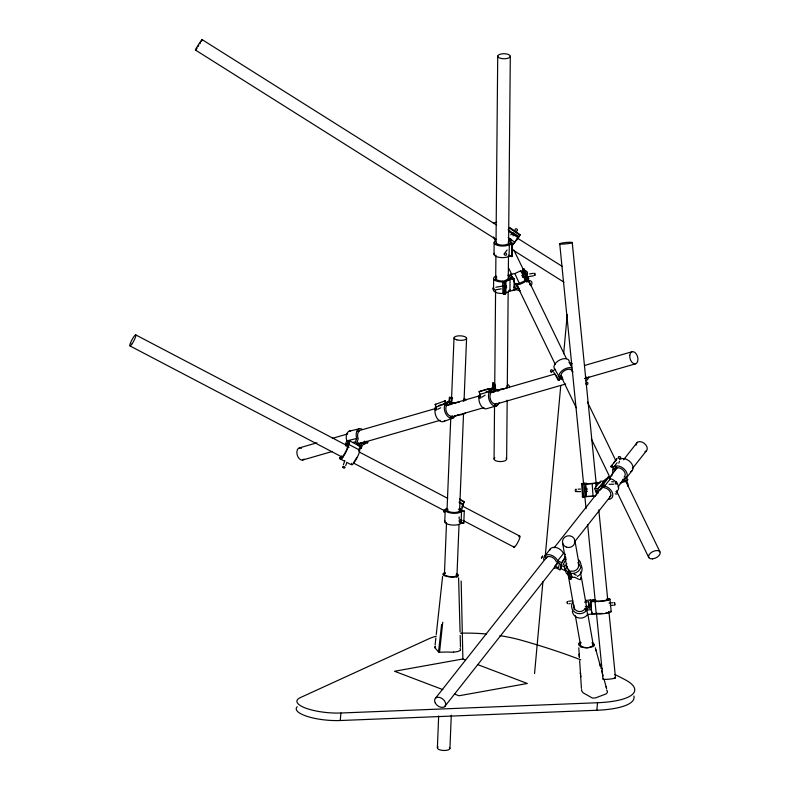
<?xml version="1.0" encoding="UTF-8"?>
<svg xmlns="http://www.w3.org/2000/svg" width="790" height="790" viewBox="0 0 790 790"><rect width="100%" height="100%" fill="white"/><g stroke="black" fill="none" stroke-linecap="round" stroke-linejoin="round"><path stroke-width="1.19" d="M493.533 290.473L493.641 278.89M494.017 254.281L494.125 242.698M494.066 458.99L494.54 406.188M494.708 387.762L495.587 290.75M495.695 279.7L495.913 255.131M496.011 244.08L497.72 56.189M496.871 277.142A6.083 2.449 0.5 0 0 496.722 279.759A6.083 2.449 0.5 0 0 502.499 280.983L503.319 280.904L505.294 282.692L505.185 294.275L504.04 294.473L502.914 293.455L502.677 281.902A8.364 3.367 0.5 0 1 494.313 279.867A8.364 3.367 0.5 0 1 496.199 276.046M504.04 294.473L504.148 282.889L503.023 281.872M505.007 282.958L505.027 280.638L507.911 279.058L511.624 278.416L508.918 275.967L508.879 279.443M507.842 275.226L509.886 274.871L514.132 278.712L514.033 290.295L509.955 291.006L505.857 293.06L505.956 281.487L505.027 280.638M506.637 459.118L507.17 400.165M507.279 387.89L508.158 292.103M508.266 279.818L508.493 255.259M508.592 244.209L510.3 56.307A6.29 2.528 0.5 0 0 500.9 54.026A6.29 2.528 0.5 0 0 500.84 58.411A6.29 2.528 0.5 0 0 510.3 56.307M494.333 253.284A8.364 3.367 0.5 0 0 498.678 257.254A8.364 3.367 0.5 0 0 509.076 256.335L509.343 244.633L512.345 244.505L507.368 244.179A6.083 2.449 0.5 0 1 500.386 244.959A6.083 2.449 0.5 0 1 496.416 242.471M509.955 291.006L510.064 279.423L514.132 278.712M510.745 244.387L510.794 239.143L508.701 238.857M509.244 256.207L511.851 256.572L511.96 244.989M511.851 256.572L512.345 244.505M459.138 518.882L459.178 516.877M461.4 511.051L463.098 504.909L459.207 502.618M445.076 520.946A8.364 3.022 2.3 0 0 450.527 524.856A8.364 3.022 2.3 0 0 460.985 523.365L463.799 522.891L459.899 522.743M462.338 505.393L464.431 501.848L459.563 498.984M447.969 509.234A6.083 2.192 2.3 0 0 451.396 512.256A6.083 2.192 2.3 0 0 459.316 511.209L464.273 511.1L461.459 511.574A8.364 3.022 2.3 0 1 449.787 512.838A8.364 3.022 2.3 0 1 446.686 508.335M447.091 404.984L447.209 402.021L449.698 400.767L449.293 399.868L450.428 398.417L452.315 398.94L451.584 400.026L451.831 404.243M449.214 402.051L449.401 397.34L452.384 397.617M444.74 521.864L445.224 510.073M437.374 747.992L438.667 715.967M444.375 575.564L446.518 522.605M446.972 511.515L450.774 417.91M451.475 400.668L454.023 337.853M449.935 748.446L451.288 715.187M456.887 577.243L459.039 524.284M459.533 511.969L463.542 413.437M464.036 401.113L466.584 338.298M461.044 523.247L461.528 511.446M463.789 523.345L464.273 511.1M490.768 390.615L490.876 388.7L493.266 387.199L493.108 385.026L493.829 384.404L495.113 384.809M492.397 388.828L492.733 383.12L493.404 382.696L493.138 387.268M495.33 390.527L495.281 385.441M610.828 611.203A8.364 1.353 -5.8 0 1 606.671 613.218A8.364 1.353 -5.8 0 1 596.262 613.86L591.809 614.284L590.703 600.163L595.146 599.738L595.374 601.99M591.809 614.284L591.927 612.882L592.026 614.067L587.582 614.492A8.364 7.821 -10 0 1 578.537 617.918A8.364 7.821 -10 0 1 572.315 611.085M297.218 706.724A31.432 8.72 5.2 0 0 307.29 716.431A31.432 8.72 5.2 0 0 340.233 720.519L340.925 713.005L597.526 702.735A62.874 17.439 5.2 0 0 625.226 679.775A389.776 108.092 5.2 0 0 614.739 674.462M534.554 673.574L542.918 581.657M545.149 557.148L560.762 385.56M563.665 353.693L567.24 314.469M340.233 720.519L596.845 710.259L597.526 702.735M453.697 652.096A12.877 3.575 5.2 0 1 447.673 652.007L439.546 652.214L442.765 622.204M435.112 644.946L435.873 637.974M436.258 634.498L442.607 576.433M439.546 652.214L438.519 651.957L441.62 624.386M614.442 471.117L616.733 467.483M461.795 507.239L461.883 506.706M201.312 41.386C205.756 33.071 191.782 54.51 196.384 49.128M202.161 39.638L496.574 225.041M522.615 277.468L522.437 275.73L521.726 275.512M534.277 273.686C535.304 271.434 535.66 277.596 534.376 274.663M554.136 568.267L556.012 567.882L559.913 569.827L561.631 562.678L565.828 557.355M564.504 559.32L565.048 557.049M510.399 275.345L510.784 274.249L514.863 273.547L520.867 270.763L525.301 280.608L524.817 281.99L520.413 284.153L516.7 284.795L515.297 288.804L518.744 288.212A6.083 3.17 -24.3 0 0 519.524 288.903M514.053 287.451L515.228 284.104L510.784 274.249M520.541 271.681L520.867 270.763M523.375 274.841L522.042 271.888L523.069 268.965L524.214 268.768L528.648 278.623L528.066 280.292M529.675 284.706A6.083 3.17 -24.3 0 0 527.216 281.694L526.486 281.744L527.503 278.821L523.069 268.965M616.496 467.236L615.045 469.072L610.917 466.732L617.01 458.565L613.82 463.059M611.618 476.173L612.655 473.259M618.817 463.177L619.459 461.37M627.714 486.146A8.364 4.009 -35.8 0 0 626.687 482.493L627.724 479.57L625.937 477.091M345.724 465.626L346.514 463.404M344.578 461.222L339.562 458.595L340.915 456.442M346.208 445.017L345.497 444.207L346.721 440.86A8.364 4.938 76.7 0 1 350.612 431.044M347.215 444.039L348.252 441.205M341.675 455.899A6.083 1.037 -62.3 0 0 344.805 453.351A6.083 1.037 -62.3 0 0 347.225 446.251L348.262 443.417L346.267 445.797M339.562 458.595L340.599 457.509A8.364 1.432 -62.3 0 0 344.628 454.447A8.364 1.432 -62.3 0 0 348.439 444.257L349.664 440.909L360.704 446.696L359.48 450.043A8.364 1.432 -62.3 0 1 355.668 460.234A8.364 1.432 -62.3 0 1 351.639 463.296M344.865 460.728L343.374 464.727M352.705 442.499L355.441 441.857L356.675 438.509A8.364 4.938 76.7 0 1 357.208 430.501A8.364 4.938 76.7 0 1 362.175 429.326M358.621 451.09L359.312 449.204M364.062 441.946L361.938 442.834L360.823 445.886L357.159 441.689L358.196 438.855A6.083 3.585 76.7 0 1 359.361 431.192M358.749 449.026L361.188 448.444L362.422 445.096L365.138 443.763L365.721 442.637L364.466 441.195M364.279 443.615L367.597 442.834L367.943 441.887M457.282 575.357L454.319 576.641A6.537 1.817 5.2 0 1 446.972 576.029L445.214 575.367A6.547 1.817 5.2 0 1 444.108 574.271L444.622 573.599A6.804 1.886 5.2 0 1 445.254 573.333M598.178 493.108L596.815 489.879L600.143 489.81L604.251 485.909M560.554 565.077L564.455 567.023L565.235 569.254L568.119 572.158L569.215 576.029L566.321 573.125L565.551 570.894L561.641 568.948L560.554 565.077L565.521 556.288M566.272 558.945L563.102 564.544L566.657 566.312L569.758 572.167M565.778 565.61L566.835 563.744M568.119 572.158L569.215 570.232M570.736 579.465L569.639 575.594L570.963 573.273L572.049 577.144L570.736 579.465L569.639 578.922L568.543 575.051L570.844 570.982L571.644 571.219A6.083 5.767 -15.7 0 0 577.954 562.49M200.364 43.025L199.929 43.756M517.894 238.55L519.01 236.635L518.546 237.04L508.168 229.821L509.767 227.51L520.146 234.729L518.823 236.724L513.154 232.783M516.808 240.032L517.865 238.057M596.49 493.049L594.594 488.566L598.257 488.487L599.166 487.065L602.019 485.899L609.495 476.488L610.749 478.76A8.364 5.629 38.3 0 1 618.076 485.1A8.364 5.629 38.3 0 1 616.19 491.627M598.257 488.487L604.962 479.718L606.503 478.76M198.744 45.652L198.27 46.393M512.048 245.868L518.013 237.701L508.572 231.144M520.146 234.729L513.184 244.308L510.36 242.342M615.045 469.072L615.361 468.598A6.083 4.098 38.3 0 1 623.014 470.02A6.083 4.098 38.3 0 1 624.13 476.943M462.97 504.01L464.431 501.848M462.288 506.113L463.098 504.909M611.213 465.912L613.702 467.058A8.364 5.629 38.3 0 1 625.591 470.603A8.364 5.629 38.3 0 1 622.777 479.5L621.73 482.423L624.021 479.52M197.144 48.072L196.74 48.634M610.917 466.732L612.369 464.895M594.594 488.566L600.39 481.209L604.054 481.14M613.563 467.246L617.089 462.782M544.557 556.288L550.354 548.941M609.86 496.722A6.083 4.098 38.3 0 0 610.137 491.913A6.083 4.098 38.3 0 0 605.061 487.874L604.33 487.766L602.671 483.855L608.468 476.508L609.495 476.488M435.734 697.916L547.213 556.565M554.086 547.845L601.427 487.825M609.821 477.17L617.454 467.492M623.567 459.74L637.313 442.311M600.143 489.81L601.595 487.973M602.671 483.855L603.708 483.836L604.646 486.067L610.443 478.72M543.747 559.735A8.364 5.629 38.3 0 1 548.922 554.669A8.364 5.629 38.3 0 1 557.72 560.742L563.517 553.395L565.472 554.363M557.78 562.371L554.886 566.045L558.441 567.812L559.527 563.26L556.219 561.611A6.083 4.098 38.3 0 0 550.818 556.752A6.083 4.098 38.3 0 0 545.86 558.639M444.553 706.734L558.323 562.48M574.36 542.147L611.006 495.666M617.879 486.956L625.512 477.279M632.385 468.559L646.131 451.13M626.213 478.108L632.01 470.761M559.913 569.827L561.374 567.98M510.794 239.143L509.432 240.851L510.498 241.76L510.557 243.488L508.385 243.192L508.246 241.918M507.111 250.035L505.264 252.306M345.477 445.876L349.664 440.909M360.191 447.308L360.704 446.696M496.436 403.394A6.083 3.752 73.9 0 1 491.192 401.063A6.083 3.752 73.9 0 1 490.709 393.351L489.287 388.532L488.615 388.957L489.642 391.475L479.915 394.407A8.364 5.155 73.9 0 0 480.409 404.658A8.364 5.155 73.9 0 0 487.361 408.489L496.93 405.724M489.642 391.475L489.484 391.643A8.364 5.155 73.9 0 0 491.341 403.907A8.364 5.155 73.9 0 0 499.053 402.732M553.128 371.043L554.906 369.216L559.903 378.242L558.125 380.069L553.691 372.041M570.617 365.108L572.177 363.499L569.254 362.501A8.364 4.849 -29 0 0 560.288 359.717A8.364 4.849 -29 0 0 554.718 369.098L555.577 369.651M558.125 380.069L558.955 380.346L562.055 377.156L561.058 375.349M560.633 377.116L561.749 379.121L562.727 378.114M510.064 279.423L505.956 281.487M435.853 404.144L435.152 404.5L436.208 407.028L436.821 406.465L436.041 407.186M509.343 244.633L509.185 244.752A8.364 3.367 0.5 0 1 497.651 245.394A8.364 3.367 0.5 0 1 495.537 240.753M581.154 642.576C575.466 648.768 596.736 649.657 592.115 642.961M515.228 284.104L519.297 283.393L525.301 280.608M481.959 397.153L485.08 395.178M480.073 394.24L479.046 391.722L479.718 391.297L489.287 388.532M495.528 387.1L493.355 388.473L498.925 390.25L500.949 388.976A6.083 2.597 3.3 0 0 506.933 385.846M492.298 391.929L497.878 389.5L493.602 390.734M580.393 642.132L579.445 642.714A19.651 5.451 5.2 0 0 578.576 644.038L579.06 645.489L580.798 646.674A7.446 2.064 5.2 0 0 582.24 647.217L584.906 647.741A5.076 1.412 5.2 0 0 586.21 647.849L586.595 647.869A6.211 1.718 5.2 0 0 587.76 647.859L593.142 646.536A19.296 5.352 5.2 0 0 594.406 644.551M452.492 415.807A6.083 3.772 70.1 0 1 447.071 413.14A6.083 3.772 70.1 0 1 446.617 405.576L447.031 405.211L445.195 400.777L444.494 401.132L445.54 403.66L436.208 407.028M451.969 400.698L449.707 401.843L455.188 403.364L457.301 402.308A6.083 2.192 2.3 0 0 459.217 402.298M440.731 407.778L437.818 409.25M446.409 405.586L454.082 402.456L451.781 403.285L447.209 402.021M455.346 416.202L457.825 414.947A8.364 3.022 2.3 0 0 465.271 412.963M489.069 390.793L492.18 389.816L495.488 391.001M435.152 404.5L445.195 400.777M438.855 405.537L440.938 404.786M444.049 403.66L448.177 402.268L451.594 403.71M442.005 404.599L446.153 403.098L445.372 403.818A8.364 5.194 70.1 0 0 447.189 415.886A8.364 5.194 70.1 0 0 455.178 415.412M446.162 405.31L448.72 404.47L450.053 404.806M443.615 421.505L452.956 418.127M622.747 481.14L627.724 479.57M620.061 483.144L625.522 481.426M479.046 391.722L488.615 388.957M299.193 447.95L316.958 442.815M332.363 438.361L347.758 433.907M357.238 431.172L435.428 408.568M446.083 405.487L480.438 395.553M489.919 392.818L555.074 373.986M584.689 365.424L632.079 351.728M302.708 460.017L332.323 451.455M358.384 443.931L440.129 420.3M449.609 417.555L483.954 407.63M494.619 404.549L565.699 383.999M584.649 378.519L635.595 363.795M505.936 291.964L504.919 292.221L505.857 293.06M349.062 431.222L359.006 428.871M346.721 440.86L356.675 438.509M345.497 444.207L349.417 443.279M357.959 443.782L361.938 442.834M361.307 443.684L365.721 442.637M529.616 273.942L533.299 273.291M465.192 659.857L462.881 658.979L394.526 671.253L442.864 689.631M527.345 276.846L533.754 275.759M504.148 282.889L505.294 282.692M527.503 278.821L528.648 278.623M495.834 287.244L503.398 285.931M494.945 289.95L501.255 288.854M508.74 290.483L510.587 290.157M585.953 491.173L586.318 496.426L582.556 496.91L581.677 484.31L583.237 484.053M581.677 484.31L585.439 483.826L585.805 489.079M585.617 484.023L592.164 483.628L593.043 496.219L586.496 496.614L585.617 484.023L598.889 482.789L595.64 482.739M592.164 483.628L598.968 483.016M582.556 496.91L584.116 496.643M586.496 496.614L587.365 496.466M586.299 483.134L583.662 483.658L585.439 483.826M609.041 603.116L613.178 602.701M568.612 601.249L572.74 600.854M585.992 600.41L590.436 599.975L590.624 601.062M595.709 599.956L592.678 600.242L592.589 601.328L596.351 600.963A6.083 0.988 -5.8 0 0 604.765 600.489A6.083 0.988 -5.8 0 0 606.681 598.919M584.521 602.108L588.57 601.723L589.518 608.191M568.849 603.758L570.232 603.619M590.555 601.862L595.008 601.437A8.364 1.353 -5.8 0 0 606.532 600.568A8.364 1.353 -5.8 0 0 608.438 598.504M585.301 606.523L589.35 606.137M613.415 605.199L610.206 605.495M573.905 604.883A6.083 5.688 -10 0 0 585.331 608.241L589.093 607.885L588.57 601.723M572.72 601.97A8.364 7.821 -10 0 0 575.387 612.576A8.364 7.821 -10 0 0 586.812 610.077L591.256 609.653L592.026 614.067M593.843 613.751L596.657 613.475M502.914 293.455L502.578 293.485A8.364 3.367 0.5 0 1 493.622 289.416M522.042 271.888L522.773 271.849M523.632 270.437L522.536 270.496L526.97 280.351L528.372 280.272A8.364 4.355 -24.3 0 1 530.959 285.743M587.79 496.397L595.482 496.169M611.598 481.772L613.721 481.712M600.509 482.581L598.07 482.631A8.364 0.573 -4 0 0 596.203 482.433M609.139 484.31L613.82 484.221M578.152 489.138L580.423 489.089M577.194 491.666L580.591 491.587M586.318 496.426L584.837 496.367L586.042 508.632M508.523 255.585L512.236 256.088M604.646 486.067L604.952 486.107A8.364 5.629 38.3 0 1 612.635 493.464A8.364 5.629 38.3 0 1 608.547 499.399M561.749 379.121L562.994 379.358M494.046 392.275L492.051 392.265L491.202 390.181M449.401 397.34L452.64 398.229M570.844 576.789L572.385 577.243A8.364 7.93 -15.7 0 0 574.863 577.213M492.733 383.12L494.846 383.792M490.876 388.7L498.559 391.149M477.851 664.667L527.335 683.488L458.98 695.763L454.378 694.015M506.104 287.886L506.627 287.204L506.123 285.585M557.72 560.742L561.631 562.678M573.925 574.083L576.335 575.288M578.873 579.337L575.298 577.549M568.543 575.051L569.639 575.594M592.293 642.359L594.416 644.551M348.439 444.257L359.48 450.043M135.584 334.822L348.38 446.31M359.292 452.028L447.673 498.342M462.95 506.351L519.702 536.084M347.225 446.251L349.071 447.219M130.093 345.99L342.88 457.479M353.792 463.197L445.451 511.229M462.91 520.373L514.201 547.243M339.907 457.647L341.912 458.704M346.583 462.269L350.602 464.382M614.561 470.248L612.606 469.132L612.833 472.44M459.553 499.428L464.421 502.302M459.188 501.986L462.94 503.931A8.364 1.56 -59.5 0 0 462.338 504.05M459.484 508.286L461.429 509.432M517.46 238.195L562.352 266.467M195.446 50.047L496.12 239.439M511.772 249.304L563.971 282.188M562.055 377.156L561.601 376.87A6.083 3.525 -29 0 1 565.166 370.263A6.083 3.525 -29 0 1 572.197 371.389M560.574 378.677L559.715 378.124A8.364 4.849 -29 0 1 562.006 370.806A8.364 4.849 -29 0 1 571.812 367.873M509.382 227.984L519.761 235.203M508.138 237.573L514.744 242.165M510.775 242.056L513.382 243.873M458.467 509.155L459.543 510.261L461.824 510.34L460.491 508.829M438.519 651.957L435.715 648.699A12.877 3.575 5.2 0 1 435.488 646.269M514.033 290.295L513.293 289.634L513.026 290.404L517.095 289.693A8.364 4.355 -24.3 0 0 520.383 290.76M504.158 293.337L505.185 294.275M606.523 689.877L607.411 691.349A24.312 6.745 5.2 0 1 605.881 693.995L595.462 697.935L592.431 698.074L583.06 692.781L581.549 690.579A24.895 6.903 5.2 0 1 581.766 689.542M366.204 441.235L367.597 442.834M355.441 441.857L361.188 448.444M625.384 480.685L626.687 482.493M569.254 362.501L571.476 366.511M556.18 375.339L558.955 380.346M513.846 250.015L523.513 269.983M528.885 281.082L566.489 358.759M571.861 369.848L572.938 372.07M587.434 402.031L615.904 460.837M625.571 480.814L659.946 551.835M493.562 236.931L495.705 241.365M508.602 267.998L511.821 274.653M516.117 283.531L555.331 364.536M560.702 375.625L576.275 407.808M591.315 438.875L609.041 475.491M616.565 491.034L648.788 557.612M524.264 276.816L526.486 281.744M514.863 273.547L519.297 283.393M516.976 284.272L518.744 288.212M609.337 478.552L609.811 479.678M602.019 485.899L602.8 487.746M447.16 402.535L448.029 404.638M595.779 649.479L600.439 666.375L599.64 663.501M606.552 688.317L606.098 686.668M570.291 574.853L569.748 572.918L571.288 573.372A8.364 7.93 -15.7 0 0 578.863 559.982M566.657 566.312L567.2 568.247M564.455 567.023L565.551 570.894M601.644 670.69L603.086 675.875M604.291 680.19L606.582 688.396M595.314 647.761L596.203 651.009M574.942 540.735L579.376 565.936M580.433 571.94L586.97 609.139M587.809 613.939L593.507 646.339M586.812 610.077L587.582 614.492M585.331 608.241L585.716 610.453M562.5 542.533L567.141 568.928M568.198 574.932L574.31 609.722M575.367 615.726L580.848 646.921M609.939 599.156L611.193 611.579M595.008 601.437L596.262 613.86M572.237 242.579A6.29 0.701 -5.7 0 1 562.796 244.1A6.29 0.701 -5.7 0 1 562.914 242.876A6.29 0.701 -5.7 0 1 572.237 242.579L596.243 484.122M598.8 509.866L607.826 600.598M608.922 611.638L615.499 677.84M559.725 243.794L583.613 484.102M587.632 524.57L595.305 601.812M596.401 612.843L602.987 679.054M567.388 602.622C567.664 606.414 567.052 598.86 567.319 602.652M590.436 599.975L591.256 609.653M579.366 656.312L579.416 657.033L578.793 647.8M595.828 483.549L596.055 486.719M596.341 490.936L596.638 495.113M582.704 484.29L583.583 496.88M580.65 676.161L580.699 676.912L579.653 660.697M579.455 657.626L579.228 654.12L579.297 655.275M581.42 688.396L580.433 672.655L580.502 673.84M458.595 577.836L460.076 631.901M460.165 635.427L460.491 647.178M461.163 580.976L462.881 658.979M340.925 713.005A31.432 8.72 5.2 0 1 305.434 708.028A31.432 8.72 5.2 0 1 300.388 697.59L429.089 638.685A62.874 17.439 5.2 0 1 436.366 636.207M460.58 633.205A62.874 17.439 5.2 0 1 486.452 634.024M499.902 635.664A62.874 17.439 5.2 0 1 521.044 640.157A389.776 108.092 5.2 0 1 580.769 659.828M600.499 667.915A389.776 108.092 5.2 0 1 602.474 668.784M633.896 696.03A62.874 17.439 5.2 0 1 596.845 710.259M459.978 648.462A12.877 3.575 5.2 0 1 460.412 649.874M434.885 647.612A12.67 3.516 5.2 0 1 434.954 646.921M460.481 649.874A13.005 3.604 5.2 0 1 453.687 652.086M445.284 572.789A8.058 2.232 5.2 0 0 443.891 573.165A7.821 2.173 5.2 0 0 444.148 575.456A7.821 2.173 5.2 0 0 451.426 577.056A7.88 2.182 5.2 0 0 457.884 576.265A7.88 2.182 5.2 0 0 456.818 573.955M456.65 574.616A6.547 1.817 5.2 0 1 457.153 575.347M456.176 574.251A6.725 1.866 5.2 0 1 456.778 574.616M510.863 234.887A1.254 1.096 38.7 0 1 512.443 234.166A1.254 1.096 38.7 0 1 513.075 235.914M515.11 230.078A1.254 1.096 38.6 0 1 516.107 228.764A1.254 1.096 38.6 0 1 517.46 230.088A1.254 1.096 38.6 0 1 516.097 231.045M523.928 270.417A8.364 4.355 -24.3 0 1 527.384 274.328M608.912 611.845A6.083 0.988 -5.8 0 1 608.498 612.191M607.48 612.566A6.083 0.988 -5.8 0 1 605.979 612.921M602.326 613.415A6.083 0.988 -5.8 0 1 597.605 613.386M588.767 376.83A8.364 5.155 73.9 0 1 585.449 380.75M586.842 377.037A6.083 3.752 73.9 0 1 584.906 378.538M586.279 382.893A1.254 0.909 -71 0 1 587.839 382.844A1.254 0.909 -71 0 1 586.99 384.74A1.254 0.909 -71 0 1 586.071 383.348M507.506 384.355A8.364 3.575 3.3 0 1 509.283 387.584M486.225 391.741A1.254 0.978 57.8 0 1 486.433 391.396M487.558 391.336A1.254 0.978 57.8 0 1 487.934 391.662M356.774 457.42A6.083 1.037 -62.3 0 1 354.868 460.718M354.019 461.874A6.083 1.037 -62.3 0 1 353.308 462.634M360.112 442.913A1.254 0.76 20.1 0 1 361.089 443.723M619.498 459.701A8.364 5.629 38.3 0 1 630.598 462.288A8.364 5.629 38.3 0 1 630.499 471.778M616.941 493.987A8.364 4.009 -35.8 0 1 615.272 493.829M616.901 492.298A6.083 2.913 -35.8 0 1 616.022 491.785M617.108 467.334A1.254 0.909 19.6 0 1 615.736 467.226M584.59 483.144A8.364 0.573 -4 0 0 582.99 484.053L584.136 484.053L585.015 496.643L583.869 496.643A8.364 0.573 -4 0 1 582.635 496.219M604.271 482.137A1.254 0.721 88.8 0 1 604.794 481.92M587.395 491.449A1.254 0.721 88.8 0 1 586.585 490.086A1.254 0.721 88.8 0 1 587.483 488.99M576.67 490.778A1.254 0.721 88.8 0 1 575.703 491.587A1.254 0.721 88.8 0 1 575.347 489.78A1.254 0.721 88.8 0 1 576.404 489.454M549.613 550.472A8.364 5.629 38.3 0 1 555.834 547.47A8.364 5.629 38.3 0 1 563.517 553.395M581.361 565.847A8.364 7.93 -15.7 0 1 577.362 576.443M464.155 398.446A8.364 3.022 2.3 0 1 466.011 400.263M463.463 399.681A6.083 2.192 2.3 0 1 463.375 401.073M444.948 420.478A8.364 5.194 70.1 0 1 437.818 419.214A8.364 5.194 70.1 0 1 435.25 408.874M443.664 404.016A1.254 0.988 63.3 0 1 444.019 404.332M445.195 511.308A8.364 1.56 -59.5 0 1 443.812 510.083M446.33 509.175A6.083 1.136 -59.5 0 1 444.77 509.797M493.375 223.343A6.29 3.516 -25.8 0 1 496.673 222.188M506.084 458.062A6.29 2.528 0.5 0 1 500.09 461.587A6.29 2.528 0.5 0 1 494.846 457.785M614.294 677.543A6.29 0.701 -5.7 0 1 613.721 678.501A6.29 0.701 -5.7 0 1 605.683 679.37A6.29 0.701 -5.7 0 1 603.58 678.709M304.091 459.02A6.29 3.881 73.9 0 1 297.119 454.645A6.29 3.881 73.9 0 1 301.484 448.315M518.793 536.815A6.29 1.076 -62.3 0 1 519.642 538.217A6.29 1.076 -62.3 0 1 515.87 545.535A6.29 1.076 -62.3 0 1 513.954 546.206M636.138 445.096A6.29 4.236 38.3 0 1 644.136 443.249A6.29 4.236 38.3 0 1 644.986 451.683M449.372 747.478A6.29 2.271 2.3 0 1 443.417 750.48A6.29 2.271 2.3 0 1 438.144 746.935M567.971 573.649L569.086 571.683L567.971 573.649M580.048 579.663L581.173 577.688L580.048 579.663M493.019 288.074C492.99 292.468 495.083 287.55 493.019 288.074M541.446 558.017L542.582 556.16L541.446 558.017M614.561 602.602L614.798 605.051L614.561 602.602M504.267 254.271A1.254 1.096 38.7 0 0 506.271 255.042A1.254 1.096 38.7 0 0 505.728 253.047A1.254 1.096 38.7 0 0 504.267 254.271M551.785 371.922A1.254 0.909 -71 0 0 551.993 369.809A1.254 0.909 -71 0 0 550.472 371.004A1.254 0.909 -71 0 0 551.785 371.922M478.779 396.669A1.254 0.978 57.8 0 0 480.31 398.16A1.254 0.978 57.8 0 0 480.429 396.195A1.254 0.978 57.8 0 0 478.779 396.669M342.801 467.483A1.254 0.76 20.1 0 0 344.884 467.828A1.254 0.76 20.1 0 0 343.68 466.446A1.254 0.76 20.1 0 0 342.801 467.483M618.481 457.795A1.254 0.909 19.6 0 0 620.604 458.082A1.254 0.909 19.6 0 0 619.479 456.531A1.254 0.909 19.6 0 0 618.481 457.795M615.469 482.127A1.254 0.721 88.8 0 0 615.943 484.161A1.254 0.721 88.8 0 0 616.704 482.463A1.254 0.721 88.8 0 0 615.469 482.127M434.589 408.647A1.254 0.988 63.3 0 0 436.12 410.099A1.254 0.988 63.3 0 0 436.199 408.075A1.254 0.988 63.3 0 0 434.589 408.647M459.691 521.913A1.254 1.175 1 0 0 461.617 520.966A1.254 1.175 1 0 0 459.77 519.879A1.254 1.175 1 0 0 459.691 521.913M652.53 558.866A6.29 3.516 -25.8 0 0 660.104 552.17A6.29 3.516 -25.8 0 0 650.466 553.119A6.29 3.516 -25.8 0 0 652.53 558.866M566.42 547.164A6.29 5.876 -10 0 0 574.932 540.637A6.29 5.876 -10 0 0 564.82 537.101A6.29 5.876 -10 0 0 566.42 547.164M629.768 355.283A6.29 3.881 73.9 0 0 635.328 363.864A6.29 3.881 73.9 0 0 636.414 354.137A6.29 3.881 73.9 0 0 629.768 355.283M132.108 343.769A6.29 1.076 -62.3 0 0 135.781 334.851A6.29 1.076 -62.3 0 0 130.626 342.593A6.29 1.076 -62.3 0 0 132.108 343.769M435.32 703.1A6.29 4.236 38.3 0 0 444.997 706.319A6.29 4.236 38.3 0 0 440.119 697.56A6.29 4.236 38.3 0 0 435.32 703.1M456.778 339.828A6.29 2.271 2.3 0 0 466.574 338.466A6.29 2.271 2.3 0 0 457.568 335.938A6.29 2.271 2.3 0 0 456.778 339.828"/></g></svg>
